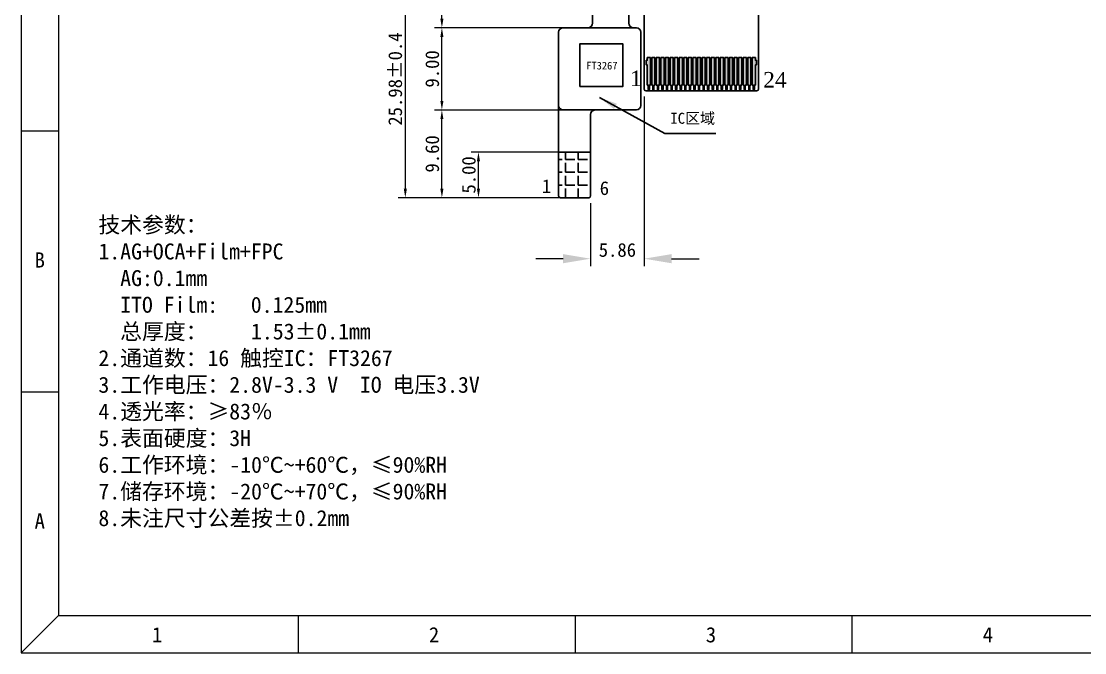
# Model space of a CAD drawing. Header units: millimetres. Extents: x 245 to 10269, y -4261 to 598.
# Drawn here: x 10026.1 to 10142.5, y -4260.6 to -4191.5 of the extents above; entities that cross this region are included whole.
import ezdxf
from ezdxf.enums import TextEntityAlignment as Align

# ---------------------------------------------------------------- set-up
doc = ezdxf.new("R2010")
doc.units = ezdxf.units.MM
doc.header["$LTSCALE"] = 0.2
doc.header["$PDMODE"] = 35
for name, color, linetype in [('DIM', 7, 'Continuous'), ('FILM', 40, 'Continuous'), ('FPC', 5, 'Continuous'), ('标注', 4, 'Continuous')]:
    doc.layers.add(name, color=color, linetype=linetype)
doc.layers.add('Sundenal', color=4, linetype='Continuous', lineweight=20)
doc.layers.add('文字', color=2, linetype='Continuous', lineweight=20)
doc.styles.get("Standard").update_dxf_attribs({"font": 'isocp2.shx', "bigfont": 'extfont2.shx'})
doc.styles.add('Times New Roman', font='times.ttf')
doc.styles.add('宋体', font='')
doc.styles.get('宋体').set_extended_font_data('SimSun')
doc.dimstyles.new('Sundenal', dxfattribs={"dimtxt": 3.5, "dimasz": 2, "dimexe": 1.5, "dimexo": 0.5, "dimtad": 1, "dimdsep": 46, "dimtxsty": 'Standard', "dimcen": 2.5, "dimadec": 0, "dimazin": 0, "dimtm": 1e-09, "dimtfac": 1, "dimtmove": 0, "dimatfit": 3, "dimfxl": 1, "dimarcsym": 0})
doc.dimstyles.new('Sundenal$0', dxfattribs={"dimtxt": 6, "dimasz": 3, "dimexe": 0.8, "dimexo": 0.8, "dimgap": 0.2, "dimtad": 1, "dimzin": 1, "dimdsep": 46, "dimtxsty": '宋体', "dimcen": 2.5, "dimadec": 0, "dimazin": 0, "dimtfac": 1, "dimtofl": 0, "dimtmove": 0, "dimatfit": 3, "dimfxl": 1, "dimtolj": 1, "dimlwd": 13, "dimlwe": 13, "dimarcsym": 0})

# ---------------------------------------------------------------- blocks, each defined once
blk = doc.blocks.new('*D36')
at = {"layer": 'Defpoints', "color": 0, "transparency": 16777216}
for p in [(10086.58, -4184.81), (10068.16, -4210.79), (10086.67, -4210.79)]:
    blk.add_point(p, dxfattribs=at)
at = {"layer": 'DIM', "color": 0, "lineweight": 13, "transparency": 16777216}
for p, q in [((10085.78, -4184.81), (10067.36, -4184.81)), ((10085.87, -4210.79), (10067.36, -4210.79))]:
    blk.add_line(p, q, dxfattribs=at)
at = {"layer": 'DIM', "color": 0, "lineweight": 18, "transparency": 16777216}
blk.add_line((10068.16, -4185.81), (10068.16, -4209.79), dxfattribs=at)
at = {"layer": 'DIM', "color": 0, "transparency": 16777216}
for points in [[(10067.99, -4185.81), (10068.33, -4185.81), (10068.16, -4184.81)], [(10067.99, -4209.79), (10068.33, -4209.79), (10068.16, -4210.79)]]:
    blk.add_solid(points, dxfattribs=at)
at = {"layer": 'DIM', "color": 0, "lineweight": 30, "transparency": 16777216, "insert": (10067.06, -4197.8), "char_height": 1.5, "attachment_point": 5, "rotation": 90, "style": '宋体'}
blk.add_mtext('\\A1;25.98±0.4', dxfattribs=at)
blk = doc.blocks.new('*D38')
at = {"layer": 'Defpoints', "color": 0, "transparency": 16777216}
for p in [(10076.16, -4205.79), (10086.67, -4205.79), (10086.67, -4210.79)]:
    blk.add_point(p, dxfattribs=at)
at = {"layer": 'DIM', "color": 0, "lineweight": 13, "transparency": 16777216}
for p, q in [((10085.87, -4205.79), (10075.36, -4205.79)), ((10085.87, -4210.79), (10075.36, -4210.79))]:
    blk.add_line(p, q, dxfattribs=at)
at = {"layer": 'DIM', "color": 0, "lineweight": 18, "transparency": 16777216}
blk.add_line((10076.16, -4209.79), (10076.16, -4206.79), dxfattribs=at)
at = {"layer": 'DIM', "color": 0, "transparency": 16777216}
for points in [[(10075.99, -4206.79), (10076.33, -4206.79), (10076.16, -4205.79)], [(10075.99, -4209.79), (10076.33, -4209.79), (10076.16, -4210.79)]]:
    blk.add_solid(points, dxfattribs=at)
at = {"layer": 'DIM', "color": 0, "lineweight": 30, "transparency": 16777216, "insert": (10075.11, -4208.29), "char_height": 1.5, "attachment_point": 5, "rotation": 90, "style": '宋体'}
blk.add_mtext('\\A1;5.00', dxfattribs=at)
blk = doc.blocks.new('*D39')
at = {"layer": 'Defpoints', "color": 0, "transparency": 16777216}
for p in [(10072.16, -4184.81), (10086.58, -4184.81), (10086.77, -4192.19)]:
    blk.add_point(p, dxfattribs=at)
at = {"layer": 'DIM', "color": 0, "lineweight": 13, "transparency": 16777216}
for p, q in [((10085.78, -4184.81), (10071.36, -4184.81)), ((10085.97, -4192.19), (10071.36, -4192.19))]:
    blk.add_line(p, q, dxfattribs=at)
at = {"layer": 'DIM', "color": 0, "lineweight": 18, "transparency": 16777216}
blk.add_line((10072.16, -4191.19), (10072.16, -4185.81), dxfattribs=at)
at = {"layer": 'DIM', "color": 0, "transparency": 16777216}
for points in [[(10071.99, -4185.81), (10072.33, -4185.81), (10072.16, -4184.81)], [(10071.99, -4191.19), (10072.33, -4191.19), (10072.16, -4192.19)]]:
    blk.add_solid(points, dxfattribs=at)
at = {"layer": 'DIM', "color": 0, "lineweight": 30, "transparency": 16777216, "insert": (10071.11, -4188.5), "char_height": 1.5, "attachment_point": 5, "rotation": 90, "style": '宋体'}
blk.add_mtext('\\A1;7.38', dxfattribs=at)
blk = doc.blocks.new('*D40')
at = {"layer": 'Defpoints', "color": 0, "transparency": 16777216}
for p in [(10072.16, -4201.19), (10086.67, -4201.19), (10086.67, -4210.79)]:
    blk.add_point(p, dxfattribs=at)
at = {"layer": 'DIM', "color": 0, "lineweight": 13, "transparency": 16777216}
for p, q in [((10085.87, -4201.19), (10071.36, -4201.19)), ((10085.87, -4210.79), (10071.36, -4210.79))]:
    blk.add_line(p, q, dxfattribs=at)
at = {"layer": 'DIM', "color": 0, "lineweight": 18, "transparency": 16777216}
blk.add_line((10072.16, -4209.79), (10072.16, -4202.19), dxfattribs=at)
at = {"layer": 'DIM', "color": 0, "transparency": 16777216}
for points in [[(10071.99, -4202.19), (10072.33, -4202.19), (10072.16, -4201.19)], [(10071.99, -4209.79), (10072.33, -4209.79), (10072.16, -4210.79)]]:
    blk.add_solid(points, dxfattribs=at)
at = {"layer": 'DIM', "color": 0, "lineweight": 30, "transparency": 16777216, "insert": (10071.11, -4205.99), "char_height": 1.5, "attachment_point": 5, "rotation": 90, "style": '宋体'}
blk.add_mtext('\\A1;9.60', dxfattribs=at)
blk = doc.blocks.new('*D37')
at = {"layer": 'Defpoints', "color": 0, "transparency": 16777216}
for p in [(10072.16, -4192.19), (10078.62, -4192.19), (10078.62, -4201.19)]:
    blk.add_point(p, dxfattribs=at)
at = {"layer": 'DIM', "color": 0, "lineweight": 13, "transparency": 16777216}
for p, q in [((10077.82, -4192.19), (10071.36, -4192.19)), ((10077.82, -4201.19), (10071.36, -4201.19))]:
    blk.add_line(p, q, dxfattribs=at)
at = {"layer": 'DIM', "color": 0, "lineweight": 18, "transparency": 16777216}
blk.add_line((10072.16, -4200.19), (10072.16, -4193.19), dxfattribs=at)
at = {"layer": 'DIM', "color": 0, "transparency": 16777216}
for points in [[(10071.99, -4193.19), (10072.33, -4193.19), (10072.16, -4192.19)], [(10071.99, -4200.19), (10072.33, -4200.19), (10072.16, -4201.19)]]:
    blk.add_solid(points, dxfattribs=at)
at = {"layer": 'DIM', "color": 0, "lineweight": 30, "transparency": 16777216, "insert": (10071.11, -4196.69), "char_height": 1.5, "attachment_point": 5, "rotation": 90, "style": '宋体'}
blk.add_mtext('\\A1;9.00', dxfattribs=at)
blk = doc.blocks.new('*D51')
at = {"layer": 'Defpoints', "color": 0, "ltscale": 0.2, "transparency": 16777216}
for p in [(10094.29, -4198.9), (10088.42, -4210.59), (10094.29, -4217.46)]:
    blk.add_point(p, dxfattribs=at)
at = {"layer": 'FPC', "color": 0, "lineweight": 13, "ltscale": 0.2, "transparency": 16777216}
for p, q in [((10094.29, -4199.7), (10094.29, -4218.26)), ((10088.42, -4211.39), (10088.42, -4218.26)), ((10085.42, -4217.46), (10082.42, -4217.46)), ((10097.29, -4217.46), (10100.29, -4217.46))]:
    blk.add_line(p, q, dxfattribs=at)
at = {"layer": 'FPC', "color": 0, "ltscale": 0.2, "transparency": 16777216}
for points in [[(10085.42, -4216.96), (10085.42, -4217.96), (10088.42, -4217.46)], [(10097.29, -4216.96), (10097.29, -4217.96), (10094.29, -4217.46)]]:
    blk.add_solid(points, dxfattribs=at)
at = {"layer": 'FPC', "color": 0, "ltscale": 0.2, "transparency": 16777216, "insert": (10091.36, -4216.51), "char_height": 6, "attachment_point": 5, "style": '宋体'}
blk.add_mtext('\\A1;{\\H0.25x;5.86}', dxfattribs=at)

msp = doc.modelspace()

# ---------------------------------------------------------------- hatches: boundary and pattern name
at = {"layer": 'FPC', "linetype": 'Continuous'}
h = msp.add_hatch(color=256, dxfattribs=at)
h.paths.add_polyline_path([(10094.96866, -4195.45214), (10094.96866, -4198.45214), (10094.85616, -4198.45214), (10094.85616, -4198.95214), (10094.73116, -4198.95214), (10094.73116, -4198.45214), (10094.61866, -4198.45214), (10094.61866, -4196.25214), (10094.51565, -4196.25214), (10094.51565, -4195.75214), (10094.61866, -4195.75214), (10094.61866, -4195.45214)])
h.paths.add_polyline_path([(10095.23116, -4198.45214), (10095.23116, -4198.95214), (10095.35616, -4198.95214), (10095.35616, -4198.45214), (10095.46866, -4198.45214), (10095.46866, -4195.45214), (10095.11866, -4195.45214), (10095.11866, -4198.45214)])
h.paths.add_polyline_path([(10095.73116, -4198.45214), (10095.73116, -4198.95214), (10095.85616, -4198.95214), (10095.85616, -4198.45214), (10095.96866, -4198.45214), (10095.96866, -4195.45214), (10095.61866, -4195.45214), (10095.61866, -4198.45214)])
h.paths.add_polyline_path([(10096.23116, -4198.45214), (10096.23116, -4198.95214), (10096.35616, -4198.95214), (10096.35616, -4198.45214), (10096.46866, -4198.45214), (10096.46866, -4195.45214), (10096.11866, -4195.45214), (10096.11866, -4198.45214)])
h.paths.add_polyline_path([(10096.73116, -4198.45214), (10096.73116, -4198.95214), (10096.85616, -4198.95214), (10096.85616, -4198.45214), (10096.96866, -4198.45214), (10096.96866, -4195.45214), (10096.61866, -4195.45214), (10096.61866, -4198.45214)])
h.paths.add_polyline_path([(10097.23116, -4198.45214), (10097.23116, -4198.95214), (10097.35616, -4198.95214), (10097.35616, -4198.45214), (10097.46866, -4198.45214), (10097.46866, -4195.45214), (10097.11866, -4195.45214), (10097.11866, -4198.45214)])
h.paths.add_polyline_path([(10097.73116, -4198.45214), (10097.73116, -4198.95214), (10097.85616, -4198.95214), (10097.85616, -4198.45214), (10097.96866, -4198.45214), (10097.96866, -4195.45214), (10097.61866, -4195.45214), (10097.61866, -4198.45214)])
h.paths.add_polyline_path([(10098.23116, -4198.45214), (10098.23116, -4198.95214), (10098.35616, -4198.95214), (10098.35616, -4198.45214), (10098.46866, -4198.45214), (10098.46866, -4195.45214), (10098.11866, -4195.45214), (10098.11866, -4198.45214)])
h.paths.add_polyline_path([(10098.73116, -4198.45214), (10098.73116, -4198.95214), (10098.85616, -4198.95214), (10098.85616, -4198.45214), (10098.96866, -4198.45214), (10098.96866, -4195.45214), (10098.61866, -4195.45214), (10098.61866, -4198.45214)])
h.paths.add_polyline_path([(10099.23116, -4198.45214), (10099.23116, -4198.95214), (10099.35616, -4198.95214), (10099.35616, -4198.45214), (10099.46866, -4198.45214), (10099.46866, -4195.45214), (10099.11866, -4195.45214), (10099.11866, -4198.45214)])
h.paths.add_polyline_path([(10099.73116, -4198.45214), (10099.73116, -4198.95214), (10099.85616, -4198.95214), (10099.85616, -4198.45214), (10099.96866, -4198.45214), (10099.96866, -4195.45214), (10099.61866, -4195.45214), (10099.61866, -4198.45214)])
h.paths.add_polyline_path([(10100.23116, -4198.45214), (10100.23116, -4198.95214), (10100.35616, -4198.95214), (10100.35616, -4198.45214), (10100.46866, -4198.45214), (10100.46866, -4195.45214), (10100.11866, -4195.45214), (10100.11866, -4198.45214)])
h.paths.add_polyline_path([(10100.73116, -4198.45214), (10100.73116, -4198.95214), (10100.85616, -4198.95214), (10100.85616, -4198.45214), (10100.96866, -4198.45214), (10100.96866, -4195.45214), (10100.61866, -4195.45214), (10100.61866, -4198.45214)])
h.paths.add_polyline_path([(10101.23116, -4198.45214), (10101.23116, -4198.95214), (10101.35616, -4198.95214), (10101.35616, -4198.45214), (10101.46866, -4198.45214), (10101.46866, -4195.45214), (10101.11866, -4195.45214), (10101.11866, -4198.45214)])
h.paths.add_polyline_path([(10101.73116, -4198.45214), (10101.73116, -4198.95214), (10101.85616, -4198.95214), (10101.85616, -4198.45214), (10101.96866, -4198.45214), (10101.96866, -4195.45214), (10101.61866, -4195.45214), (10101.61866, -4198.45214)])
h.paths.add_polyline_path([(10102.23116, -4198.45214), (10102.23116, -4198.95214), (10102.35616, -4198.95214), (10102.35616, -4198.45214), (10102.46866, -4198.45214), (10102.46866, -4195.45214), (10102.11866, -4195.45214), (10102.11866, -4198.45214)])
h.paths.add_polyline_path([(10102.73116, -4198.45214), (10102.73116, -4198.95214), (10102.85616, -4198.95214), (10102.85616, -4198.45214), (10102.96866, -4198.45214), (10102.96866, -4195.45214), (10102.61866, -4195.45214), (10102.61866, -4198.45214)])
h.paths.add_polyline_path([(10103.23116, -4198.45214), (10103.23116, -4198.95214), (10103.35616, -4198.95214), (10103.35616, -4198.45214), (10103.46866, -4198.45214), (10103.46866, -4195.45214), (10103.11866, -4195.45214), (10103.11866, -4198.45214)])
h.paths.add_polyline_path([(10103.73116, -4198.45214), (10103.73116, -4198.95214), (10103.85616, -4198.95214), (10103.85616, -4198.45214), (10103.96866, -4198.45214), (10103.96866, -4195.45214), (10103.61866, -4195.45214), (10103.61866, -4198.45214)])
h.paths.add_polyline_path([(10104.23116, -4198.45214), (10104.23116, -4198.95214), (10104.35616, -4198.95214), (10104.35616, -4198.45214), (10104.46866, -4198.45214), (10104.46866, -4195.45214), (10104.11866, -4195.45214), (10104.11866, -4198.45214)])
h.paths.add_polyline_path([(10104.73116, -4198.45214), (10104.73116, -4198.95214), (10104.85616, -4198.95214), (10104.85616, -4198.45214), (10104.96866, -4198.45214), (10104.96866, -4195.45214), (10104.61866, -4195.45214), (10104.61866, -4198.45214)])
h.paths.add_polyline_path([(10105.23116, -4198.45214), (10105.23116, -4198.95214), (10105.35616, -4198.95214), (10105.35616, -4198.45214), (10105.46866, -4198.45214), (10105.46866, -4195.45214), (10105.11866, -4195.45214), (10105.11866, -4198.45214)])
h.paths.add_polyline_path([(10106.11866, -4195.45214), (10106.11866, -4198.45214), (10106.23116, -4198.45214), (10106.23116, -4198.95214), (10106.35616, -4198.95214), (10106.35616, -4198.45214), (10106.46866, -4198.45214), (10106.46866, -4196.25214), (10106.57167, -4196.25214), (10106.57167, -4195.75214), (10106.46866, -4195.75214), (10106.46866, -4195.45214)])
h.paths.add_polyline_path([(10105.73116, -4198.45214), (10105.73116, -4198.95214), (10105.85616, -4198.95214), (10105.85616, -4198.45214), (10105.96866, -4198.45214), (10105.96866, -4195.45214), (10105.61866, -4195.45214), (10105.61866, -4198.45214)])
at = {"layer": 'FPC', "ltscale": 0.2}
h = msp.add_hatch(dxfattribs=at)
h.set_pattern_fill('ANGLE', color=256, scale=0.2, style=0)
h.set_pattern_definition([(0, (580.4976, -239.1237), (0, 1.397), [1.016, -0.381]), (90, (580.4976, -239.1237), (-1.397, 9e-17), [1.016, -0.381])])
edge = h.paths.add_edge_path()
edge.add_line((10085.12403, -4210.78604), (10088.22403, -4210.78604))
edge.add_arc((10088.22403, -4210.58604), 0.2, 270, 360)
edge.add_line((10088.42403, -4210.58604), (10088.42403, -4205.78604))
edge.add_line((10088.42403, -4205.78604), (10084.92403, -4205.78604))
edge.add_line((10084.92403, -4205.78604), (10084.92403, -4210.58604))
edge.add_arc((10085.12403, -4210.58604), 0.2, 180, 270)

# ---------------------------------------------------------------- linework, layer by layer
at = {"layer": 'FPC', "lineweight": -3, "flags": 128}
msp.add_lwpolyline([(10106.59167, -4183.50129), (10092.13165, -4183.50129, 0.414213562), (10091.93165, -4183.70129), (10091.93165, -4184.40604, 0.414213562), (10092.13165, -4184.60604), (10092.19167, -4184.60604, -0.414213562), (10093.39167, -4185.80604), (10093.39167, -4188.15589), (10094.29167, -4189.05589), (10094.29167, -4198.90214, 0.414213562), (10094.49167, -4199.10214), (10106.59167, -4199.10214, 0.414213562), (10106.79167, -4198.90214), (10106.79167, -4183.70129, 0.414213562)], format="xyb", close=True, dxfattribs=at)
at = {"layer": 'FPC', "ltscale": 0.2}
msp.add_lwpolyline([(10092.62403, -4183.88604), (10092.62403, -4191.68604, 0.414213562), (10093.12403, -4192.18604), (10093.37403, -4192.18604), (10093.42403, -4192.18604, -0.414213562), (10093.92403, -4192.68604), (10093.92403, -4200.68604, -0.414213562), (10093.42403, -4201.18604), (10088.92403, -4201.18604, 0.414213562), (10088.42403, -4201.68604), (10088.42403, -4210.58604, -0.414213562), (10088.22403, -4210.78604), (10085.12403, -4210.78604, -0.414213562), (10084.92403, -4210.58604), (10084.92403, -4192.68604, -0.414213562), (10085.42403, -4192.18604), (10088.12403, -4192.18604, 0.414213562), (10088.62403, -4191.68604), (10088.62403, -4183.88604, 0.414213562)], format="xyb", dxfattribs=at)
for points in [[(10085.42403, -4201.18604), (10093.42403, -4201.18604, 0.414213562), (10093.92403, -4200.68604), (10093.92403, -4192.68604, 0.414213562), (10093.42403, -4192.18604), (10085.42403, -4192.18604, 0.414213562), (10084.92403, -4192.68604), (10084.92403, -4200.68604, 0.414213562)], [(10085.12403, -4210.78604), (10088.22403, -4210.78604, 0.414213562), (10088.42403, -4210.58604), (10088.42403, -4205.78604), (10084.92403, -4205.78604), (10084.92403, -4210.58604, 0.414213562)]]:
    msp.add_lwpolyline(points, format="xyb", close=True, dxfattribs=at)
msp.add_lwpolyline([(10087.25097, -4198.63429), (10091.95097, -4198.63429), (10091.95097, -4193.93429), (10087.25097, -4193.93429)], close=True, dxfattribs=at)
at = {"layer": 'FPC', "linetype": 'Continuous'}
for points in [[(10094.96866, -4195.45214), (10094.96866, -4198.45214), (10094.85616, -4198.45214), (10094.85616, -4198.95214), (10094.73116, -4198.95214), (10094.73116, -4198.45214), (10094.61866, -4198.45214), (10094.61866, -4196.25214), (10094.51565, -4196.25214), (10094.51565, -4195.75214), (10094.61866, -4195.75214), (10094.61866, -4195.45214)], [(10095.23116, -4198.45214), (10095.23116, -4198.95214), (10095.35616, -4198.95214), (10095.35616, -4198.45214), (10095.46866, -4198.45214), (10095.46866, -4195.45214), (10095.11866, -4195.45214), (10095.11866, -4198.45214)], [(10095.73116, -4198.45214), (10095.73116, -4198.95214), (10095.85616, -4198.95214), (10095.85616, -4198.45214), (10095.96866, -4198.45214), (10095.96866, -4195.45214), (10095.61866, -4195.45214), (10095.61866, -4198.45214)], [(10096.23116, -4198.45214), (10096.23116, -4198.95214), (10096.35616, -4198.95214), (10096.35616, -4198.45214), (10096.46866, -4198.45214), (10096.46866, -4195.45214), (10096.11866, -4195.45214), (10096.11866, -4198.45214)], [(10096.73116, -4198.45214), (10096.73116, -4198.95214), (10096.85616, -4198.95214), (10096.85616, -4198.45214), (10096.96866, -4198.45214), (10096.96866, -4195.45214), (10096.61866, -4195.45214), (10096.61866, -4198.45214)], [(10097.23116, -4198.45214), (10097.23116, -4198.95214), (10097.35616, -4198.95214), (10097.35616, -4198.45214), (10097.46866, -4198.45214), (10097.46866, -4195.45214), (10097.11866, -4195.45214), (10097.11866, -4198.45214)], [(10097.73116, -4198.45214), (10097.73116, -4198.95214), (10097.85616, -4198.95214), (10097.85616, -4198.45214), (10097.96866, -4198.45214), (10097.96866, -4195.45214), (10097.61866, -4195.45214), (10097.61866, -4198.45214)], [(10098.23116, -4198.45214), (10098.23116, -4198.95214), (10098.35616, -4198.95214), (10098.35616, -4198.45214), (10098.46866, -4198.45214), (10098.46866, -4195.45214), (10098.11866, -4195.45214), (10098.11866, -4198.45214)], [(10098.73116, -4198.45214), (10098.73116, -4198.95214), (10098.85616, -4198.95214), (10098.85616, -4198.45214), (10098.96866, -4198.45214), (10098.96866, -4195.45214), (10098.61866, -4195.45214), (10098.61866, -4198.45214)], [(10099.23116, -4198.45214), (10099.23116, -4198.95214), (10099.35616, -4198.95214), (10099.35616, -4198.45214), (10099.46866, -4198.45214), (10099.46866, -4195.45214), (10099.11866, -4195.45214), (10099.11866, -4198.45214)], [(10099.73116, -4198.45214), (10099.73116, -4198.95214), (10099.85616, -4198.95214), (10099.85616, -4198.45214), (10099.96866, -4198.45214), (10099.96866, -4195.45214), (10099.61866, -4195.45214), (10099.61866, -4198.45214)], [(10100.23116, -4198.45214), (10100.23116, -4198.95214), (10100.35616, -4198.95214), (10100.35616, -4198.45214), (10100.46866, -4198.45214), (10100.46866, -4195.45214), (10100.11866, -4195.45214), (10100.11866, -4198.45214)], [(10100.73116, -4198.45214), (10100.73116, -4198.95214), (10100.85616, -4198.95214), (10100.85616, -4198.45214), (10100.96866, -4198.45214), (10100.96866, -4195.45214), (10100.61866, -4195.45214), (10100.61866, -4198.45214)], [(10101.23116, -4198.45214), (10101.23116, -4198.95214), (10101.35616, -4198.95214), (10101.35616, -4198.45214), (10101.46866, -4198.45214), (10101.46866, -4195.45214), (10101.11866, -4195.45214), (10101.11866, -4198.45214)], [(10101.73116, -4198.45214), (10101.73116, -4198.95214), (10101.85616, -4198.95214), (10101.85616, -4198.45214), (10101.96866, -4198.45214), (10101.96866, -4195.45214), (10101.61866, -4195.45214), (10101.61866, -4198.45214)], [(10102.23116, -4198.45214), (10102.23116, -4198.95214), (10102.35616, -4198.95214), (10102.35616, -4198.45214), (10102.46866, -4198.45214), (10102.46866, -4195.45214), (10102.11866, -4195.45214), (10102.11866, -4198.45214)], [(10102.73116, -4198.45214), (10102.73116, -4198.95214), (10102.85616, -4198.95214), (10102.85616, -4198.45214), (10102.96866, -4198.45214), (10102.96866, -4195.45214), (10102.61866, -4195.45214), (10102.61866, -4198.45214)], [(10103.23116, -4198.45214), (10103.23116, -4198.95214), (10103.35616, -4198.95214), (10103.35616, -4198.45214), (10103.46866, -4198.45214), (10103.46866, -4195.45214), (10103.11866, -4195.45214), (10103.11866, -4198.45214)], [(10103.73116, -4198.45214), (10103.73116, -4198.95214), (10103.85616, -4198.95214), (10103.85616, -4198.45214), (10103.96866, -4198.45214), (10103.96866, -4195.45214), (10103.61866, -4195.45214), (10103.61866, -4198.45214)], [(10104.23116, -4198.45214), (10104.23116, -4198.95214), (10104.35616, -4198.95214), (10104.35616, -4198.45214), (10104.46866, -4198.45214), (10104.46866, -4195.45214), (10104.11866, -4195.45214), (10104.11866, -4198.45214)], [(10104.73116, -4198.45214), (10104.73116, -4198.95214), (10104.85616, -4198.95214), (10104.85616, -4198.45214), (10104.96866, -4198.45214), (10104.96866, -4195.45214), (10104.61866, -4195.45214), (10104.61866, -4198.45214)], [(10105.23116, -4198.45214), (10105.23116, -4198.95214), (10105.35616, -4198.95214), (10105.35616, -4198.45214), (10105.46866, -4198.45214), (10105.46866, -4195.45214), (10105.11866, -4195.45214), (10105.11866, -4198.45214)], [(10105.73116, -4198.45214), (10105.73116, -4198.95214), (10105.85616, -4198.95214), (10105.85616, -4198.45214), (10105.96866, -4198.45214), (10105.96866, -4195.45214), (10105.61866, -4195.45214), (10105.61866, -4198.45214)], [(10106.11866, -4195.45214), (10106.11866, -4198.45214), (10106.23116, -4198.45214), (10106.23116, -4198.95214), (10106.35616, -4198.95214), (10106.35616, -4198.45214), (10106.46866, -4198.45214), (10106.46866, -4196.25214), (10106.57167, -4196.25214), (10106.57167, -4195.75214), (10106.46866, -4195.75214), (10106.46866, -4195.45214)]]:
    msp.add_lwpolyline(points, close=True, dxfattribs=at)
at = {"layer": 'Sundenal', "color": 4}
msp.add_lwpolyline([(10026.14333, -4260.5721), (10268.91284, -4260.5721), (10268.91284, -4089.21132), (10026.14333, -4089.21132)], close=True, dxfattribs=at)
at = {"layer": 'Sundenal', "ltscale": 0.2}
msp.add_lwpolyline([(10264.83282, -4093.29134), (10030.22334, -4093.29134), (10030.22334, -4256.49208), (10264.83282, -4256.49208)], close=True, dxfattribs=at)
at = {"layer": 'Sundenal', "color": 4}
for points in [[(10026.14333, -4203.45184), (10030.22334, -4203.45184)], [(10026.14333, -4232.01197), (10030.22334, -4232.01197)], [(10030.22334, -4256.49208), (10026.14333, -4260.5721)], [(10056.43746, -4256.49208), (10056.43746, -4260.5721)], [(10086.7316, -4256.49208), (10086.7316, -4260.5721)], [(10117.02574, -4256.49208), (10117.02574, -4260.5721)]]:
    msp.add_lwpolyline(points, dxfattribs=at)

# ---------------------------------------------------------------- texts
at = {"layer": 'DIM', "lineweight": 30, "attachment_point": 2, "style": '宋体'}
for s, insert, char_height, width in [('IC区域', (10099.58963, -4201.4909), 1.2, 35.9775577), ('1 ', (10083.61701, -4208.77146), 1.5, 12.8181446), ('6 ', (10089.93568, -4208.98623), 1.5, 12.8181446)]:
    msp.add_mtext(s, dxfattribs=dict(at, insert=insert, char_height=char_height, width=width))
at = {"layer": 'FILM', "color": 0, "ltscale": 0.2, "insert": (10089.66114, -4195.91272), "char_height": 0.84, "width": 5.3842022, "attachment_point": 2, "style": '宋体'}
msp.add_mtext('FT3267', dxfattribs=at)
at = {"layer": 'Sundenal', "color": 4, "style": '宋体'}
for s, p in [('B', (10028.16713, -4217.59864)), ('A', (10028.16713, -4246.15877)), ('1', (10041.00916, -4258.60302)), ('2', (10071.3033, -4258.60302)), ('3', (10101.59744, -4258.60302)), ('4', (10131.89157, -4258.60302))]:
    msp.add_text(s, height=1.66939, dxfattribs=at).set_placement(p, align=Align.MIDDLE_CENTER)
at = {"layer": '文字', "color": 7, "insert": (10034.5839, -4212.87079), "char_height": 1.7503557, "width": 69.6023041, "attachment_point": 1, "style": '宋体'}
msp.add_mtext('{\\fSimSun|b0|i0|c134|p54;技术参数}：\\P1.AG+{\\A1;OCA+Film}+FPC\\P  AG:0.1mm\\P  ITO Film:   0.125mm\\P  总厚度：    1.53%%P0.1mm\\P2.通道数：16 触控IC：FT3267\\P3.工作电压：2.8V-3.3 V  IO 电压3.3V\\P4.透光率：≥83％\\P5.表面硬度：3H\\P6.工作环境：-10℃~+60℃，≤90%RH\\P7.储存环境：-20℃~+70℃，≤90%RH\\P8.未注尺寸公差按±0.2mm', dxfattribs=at)
at = {"layer": '标注', "color": 1, "linetype": 'Continuous', "lineweight": 0, "char_height": 1.7, "attachment_point": 9, "style": 'Times New Roman'}
for s, insert in [('1', (10094.02928, -4198.57333)), ('24', (10109.87244, -4198.72749))]:
    msp.add_mtext(s, dxfattribs=dict(at, insert=insert))

# ---------------------------------------------------------------- dimensions: what is measured, and where the dimension line sits
at = {"layer": 'DIM', "lineweight": 30}
for base, p1, p2, override, picture, middle in [((10068.16013, -4210.78604), (10086.57891, -4184.80604), (10086.67403, -4210.78604), {"dimtxt": 1.5, "dimasz": 1, "dimgap": 0.3, "dimtol": 1, "dimtp": 0.4, "dimtm": 0.4, "dimlwd": 18}, '*D36', (10067.05596, -4197.79604)), ((10072.16013, -4184.80604), (10086.77403, -4192.18604), (10086.57891, -4184.80604), {"dimtxt": 1.5, "dimasz": 1, "dimgap": 0.3, "dimtol": 0, "dimlim": 0, "dimtp": 0.4, "dimtm": 0.4, "dimlwd": 18}, '*D39', (10071.11013, -4188.49604)), ((10072.16013, -4192.18604), (10078.61708, -4201.18604), (10078.61708, -4192.18604), {"dimtxt": 1.5, "dimasz": 1, "dimgap": 0.3, "dimtp": 0.4, "dimtm": 0.4, "dimlwd": 18}, '*D37', (10071.11013, -4196.68604)), ((10072.16013, -4201.18604), (10086.67403, -4210.78604), (10086.67403, -4201.18604), {"dimtxt": 1.5, "dimasz": 1, "dimgap": 0.3, "dimtol": 0, "dimlim": 0, "dimtp": 0.4, "dimtm": 0.4, "dimlwd": 18}, '*D40', (10071.11013, -4205.98604)), ((10076.16013, -4205.78604), (10086.67403, -4210.78604), (10086.67403, -4205.78604), {"dimtxt": 1.5, "dimasz": 1, "dimgap": 0.3, "dimtp": 0.4, "dimtm": 0.4, "dimlwd": 18}, '*D38', (10075.11013, -4208.28604))]:
    dim = msp.add_linear_dim(base=base, p1=p1, p2=p2, angle=90, dimstyle='Sundenal$0', override=override, dxfattribs=at)
    dim.commit()
    dim.dimension.update_dxf_attribs({"geometry": picture, "text_midpoint": middle})
at = {"layer": 'FPC', "color": 0, "ltscale": 0.2}
dim = msp.add_linear_dim(base=(10094.29167, -4217.45687), p1=(10088.42403, -4210.58604), p2=(10094.29167, -4198.90214), text='{\\H0.25x;5.86}', dimstyle='Sundenal$0', override={"dimlfac": 100}, dxfattribs=at)
dim.commit()
dim.dimension.update_dxf_attribs({"geometry": '*D51', "text_midpoint": (10091.35785, -4216.50687)})

# ---------------------------------------------------------------- leaders
at = {"layer": 'DIM', "ltscale": 0.2}
msp.add_leader([(10089.39046, -4199.82169), (10096.53231, -4203.74514), (10102.12746, -4203.74514)], dimstyle='Sundenal', override={"dimgap": 0.625, "dimtad": 0, "dimfxl": 0.8}, dxfattribs=at)

doc.saveas('drawing.dxf')
